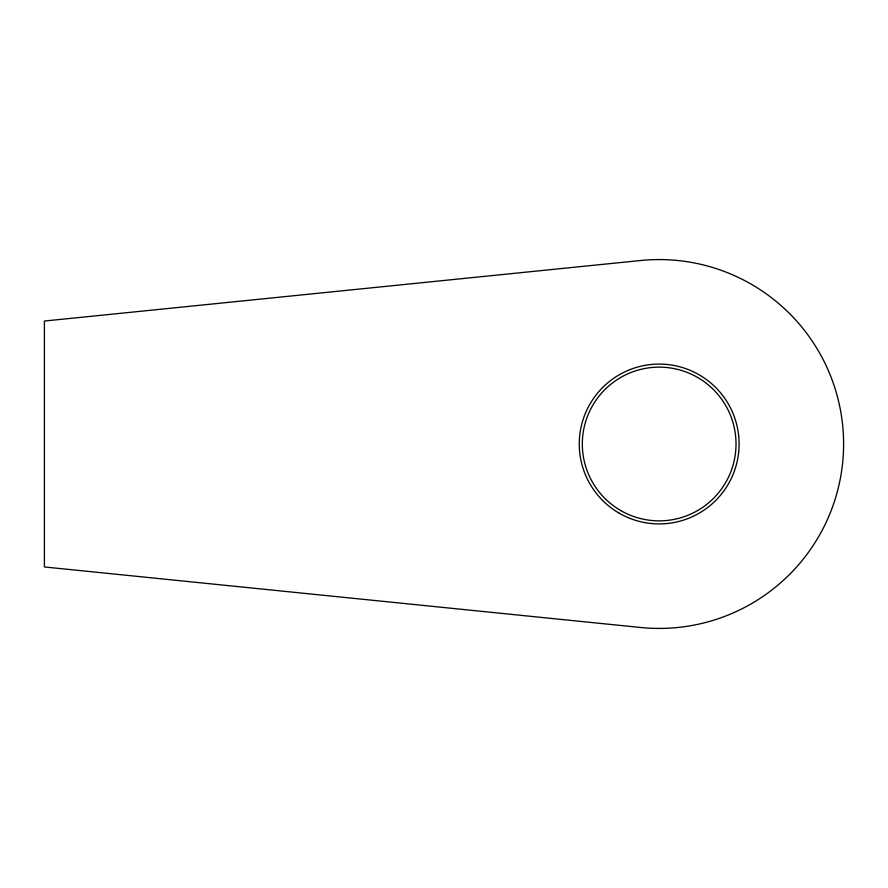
<?xml version="1.0" encoding="UTF-8"?>
<svg xmlns="http://www.w3.org/2000/svg" width="888" height="888" viewBox="0 0 888 888"><rect width="100%" height="100%" fill="white"/><g stroke="black" fill="none" stroke-linecap="round" stroke-linejoin="round"><path stroke-width="1.33" d="M640.537 260.517L44.4 321.045L44.4 566.955L640.537 627.483A184.427 184.427 0 0 0 843.6 444A184.427 184.427 0 0 0 640.537 260.517M619.214 513.209A79.92 79.92 0 0 0 739.094 444A79.92 79.92 0 0 0 619.214 374.791A79.92 79.92 0 0 0 619.214 513.209M620.745 510.556A76.845 76.845 0 0 0 736.019 444A76.845 76.845 0 0 0 620.745 377.444A76.845 76.845 0 0 0 620.745 510.556"/></g></svg>
